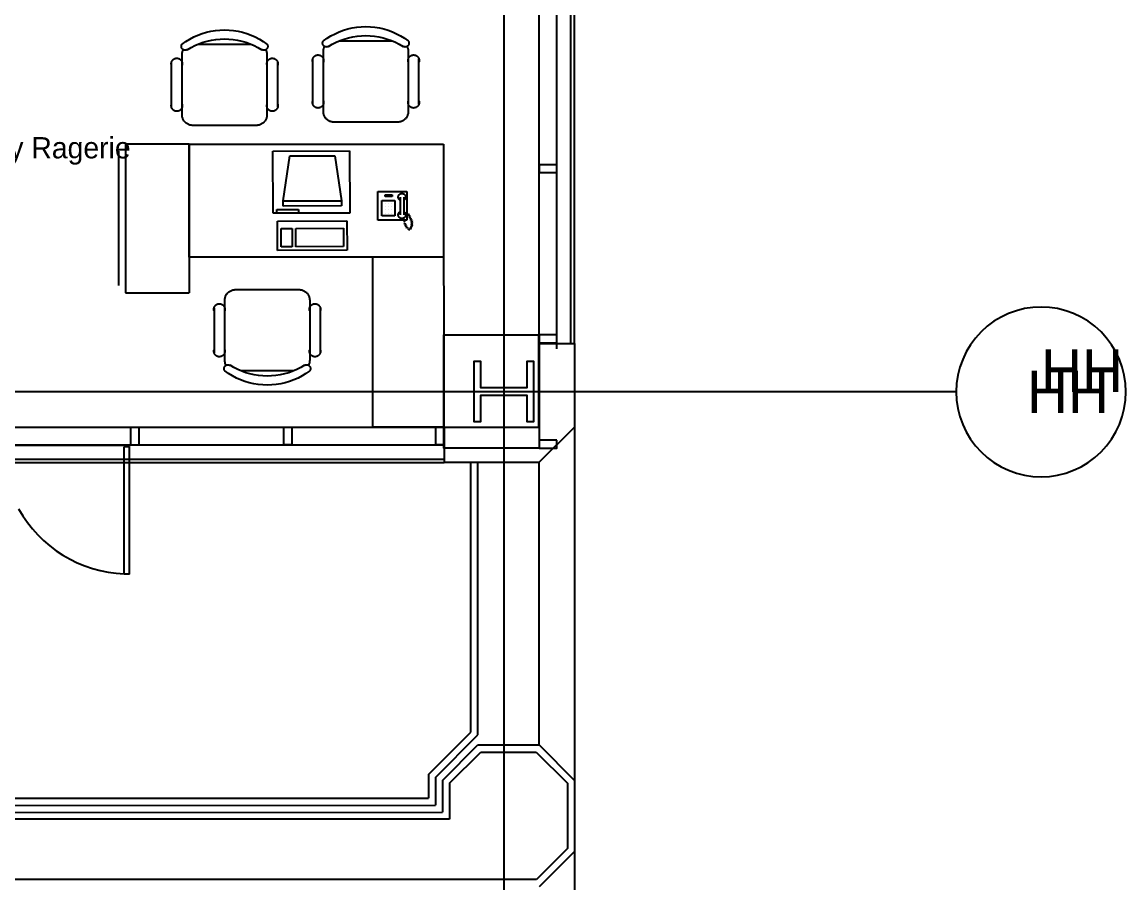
# Model space of a CAD drawing. Header units: millimetres. Extents: x 18694 to 89916, y 18694 to 89916.
# Drawn here: x 81984 to 89916, y 27563 to 33746 of the extents above; entities that cross this region are included whole.
import ezdxf

# ---------------------------------------------------------------- set-up
doc = ezdxf.new("R2010")
doc.units = ezdxf.units.MM
doc.layers.get('0').update_dxf_attribs({"linetype": 'CONTINUOUS'})
for name, color, linetype in [('E-B-FURR', 7, 'CONTINUOUS'), ('E-B-GLAZ', 7, 'CONTINUOUS'), ('E-B-MULL', 7, 'CONTINUOUS'), ('E-B-SHEL', 7, 'CONTINUOUS'), ('E-C-HEAD', 7, 'CONTINUOUS'), ('E-F-TERR', 7, 'CONTINUOUS'), ('E-S-COLM', 7, 'CONTINUOUS'), ('EMPLOYEE', 7, 'CONTINUOUS'), ('GRIDLN', 7, 'CONTINUOUS')]:
    doc.layers.add(name, color=color, linetype=linetype)

msp = doc.modelspace()

# ---------------------------------------------------------------- linework, layer by layer
for p, q in [((83250.176604, 33587.8531), (83628.134432, 33587.8531)), ((84265.185506, 33611.130908), (84643.143335, 33611.130908)), ((83134.355518, 33079.8531), (83134.355518, 33511.6531)), ((83743.955518, 33511.6531), (83743.955518, 33079.8531)), ((84073.164421, 33157.105908), (84073.164421, 33480.955908)), ((84149.364421, 33103.130908), (84149.364421, 33534.930908)), ((84758.964421, 33534.930908), (84758.964421, 33103.130908)), ((84836.230858, 33157.105908), (84836.230858, 33480.955908)), ((83058.155518, 33133.8281), (83058.155518, 33457.6781)), ((83821.221955, 33133.8281), (83821.221955, 33457.6781)), ((83667.755518, 33003.6531), (83210.555518, 33003.6531)), ((84682.764421, 33026.930908), (84225.564421, 33026.930908)), ((82727.623744, 32868.921486), (82727.623744, 31802.121486)), ((83184.823744, 32868.921486), (82727.623744, 32868.921486)), ((83184.823744, 32868.921486), (85013.623738, 32869.080122)), ((83184.894249, 32056.121489), (83184.823744, 32868.921486)), ((83184.823744, 32868.921486), (83184.823744, 31802.121486)), ((85013.623738, 32869.080122), (85013.8, 30837.08013)), ((82676.823744, 32818.121486), (82676.823744, 31852.921486)), ((83786.610564, 32818.876003), (84338.061967, 32820.410705)), ((83787.852943, 32372.462962), (83786.610564, 32818.876003)), ((83860.132021, 32461.564461), (83908.007353, 32785.068122)), ((83908.007353, 32785.068122), (84230.963134, 32785.966916)), ((84230.963134, 32785.966916), (84279.230398, 32462.730822)), ((84338.061967, 32820.410705), (84339.304345, 32373.997665)), ((84541.675247, 32322.184472), (84541.675247, 32528.027931)), ((84541.675247, 32528.027931), (84750.089419, 32528.027931)), ((84750.089419, 32528.027931), (84750.089419, 32322.184472)), ((83860.132021, 32461.564461), (84279.230398, 32462.730822)), ((83860.235356, 32424.433896), (83860.132021, 32461.564461)), ((84279.230398, 32462.730822), (84279.333733, 32425.600257)), ((84568.603452, 32354.025696), (84568.603452, 32465.150696)), ((84568.603452, 32465.150696), (84663.853452, 32465.150696)), ((84592.415952, 32492.931946), (84592.415952, 32504.838196)), ((84592.415952, 32504.838196), (84644.009702, 32504.838196)), ((84644.009702, 32492.931946), (84592.415952, 32492.931946)), ((84592.415952, 32445.306946), (84592.415952, 32445.306946)), ((84616.228452, 32445.306946), (84616.228452, 32445.306946)), ((84640.040952, 32445.306946), (84640.040952, 32445.306946)), ((84644.009702, 32504.838196), (84644.009702, 32492.931946)), ((84663.853452, 32465.150696), (84663.853452, 32354.025696)), ((84701.372541, 32488.287057), (84701.372541, 32361.287057)), ((84726.772541, 32488.287057), (84726.772541, 32361.287057)), ((84339.304345, 32373.997665), (83787.852943, 32372.462962)), ((83814.039452, 32398.795634), (83971.596996, 32399.23412)), ((83814.112533, 32372.536043), (83814.039452, 32398.795634)), ((84279.333733, 32425.600257), (83860.235356, 32424.433896)), ((83971.596996, 32399.23412), (83971.670077, 32372.97453)), ((84592.415952, 32421.494446), (84592.415952, 32421.494446)), ((84592.415952, 32397.681946), (84592.415952, 32397.681946)), ((84592.415952, 32373.869446), (84592.415952, 32373.869446)), ((84616.228452, 32421.494446), (84616.228452, 32421.494446)), ((84616.228452, 32397.681946), (84616.228452, 32397.681946)), ((84616.228452, 32373.869446), (84616.228452, 32373.869446)), ((84640.040952, 32421.494446), (84640.040952, 32421.494446)), ((84640.040952, 32397.681946), (84640.040952, 32397.681946)), ((84640.040952, 32373.869446), (84640.040952, 32373.869446)), ((84752.559457, 32368.493962), (84767.799457, 32363.413962)), ((83820.0144, 32315.929788), (84318.946621, 32317.318328)), ((83820.599048, 32105.853063), (83820.0144, 32315.929788)), ((84318.946621, 32317.318328), (84319.53127, 32107.241603)), ((84750.089419, 32322.184472), (84541.675247, 32322.184472)), ((84663.853452, 32354.025696), (84568.603452, 32354.025696)), ((84723.074185, 32336.436078), (84732.239457, 32307.533962)), ((84727.159457, 32302.453962), (84742.399457, 32297.373962)), ((84732.239457, 32292.293962), (84747.479457, 32287.213962)), ((84737.319457, 32282.133962), (84752.559457, 32277.053962)), ((84757.639457, 32358.333962), (84772.879457, 32353.253962)), ((84762.719457, 32348.173962), (84777.959457, 32343.093962)), ((84767.799457, 32338.013962), (84783.039457, 32332.933962)), ((84772.879457, 32327.853962), (84788.119457, 32322.773962)), ((84777.959457, 32317.693962), (84793.199457, 32312.613962)), ((84777.959457, 32307.533962), (84793.199457, 32302.453962)), ((84777.959457, 32297.373962), (84793.199457, 32292.293962)), ((84777.959457, 32287.213962), (84793.199457, 32282.133962)), ((83846.420152, 32263.483687), (83925.198924, 32263.702931)), ((83846.785558, 32132.185734), (83846.420152, 32263.483687)), ((83925.198924, 32263.702931), (83925.56433, 32132.404978)), ((83951.458515, 32263.776012), (84292.833193, 32264.726066)), ((83951.82392, 32132.478059), (83951.458515, 32263.776012)), ((84292.833193, 32264.726066), (84293.198598, 32133.428113)), ((84742.399457, 32271.973962), (84757.639457, 32266.893962)), ((84755.845142, 32259.659916), (84771.085142, 32254.579916)), ((84767.799457, 32266.893962), (84783.039457, 32261.813962)), ((84772.879457, 32277.053962), (84788.119457, 32271.973962)), ((83925.56433, 32132.404978), (83846.785558, 32132.185734)), ((84293.198598, 32133.428113), (83951.82392, 32132.478059)), ((85013.694243, 32056.280125), (83184.894249, 32056.121489)), ((84319.53127, 32107.241603), (83820.599048, 32105.853063)), ((84505.800002, 30837.036064), (84505.694244, 32056.236059)), ((83517.530121, 31824.259368), (83974.730121, 31824.259368)), ((82727.623744, 31802.121486), (83184.823744, 31802.121486)), ((83441.330121, 31316.259368), (83441.330121, 31748.059368)), ((84050.930121, 31748.059368), (84050.930121, 31316.259368)), ((83364.063684, 31694.084368), (83364.063684, 31370.234368)), ((84127.130121, 31694.084368), (84127.130121, 31370.234368)), ((83935.109035, 31240.059368), (83557.151207, 31240.059368)), ((85013.8, 30837.08013), (84505.800002, 30837.036064)), ((82719.157802, 29781.500152), (82719.157802, 30695.900152)), ((82757.257802, 30695.900152), (82719.157802, 30695.900152)), ((82757.257802, 29781.500152), (82757.257802, 30695.900152)), ((82757.257802, 29781.500152), (82719.157802, 29781.500152))]:
    msp.add_line(p, q)
for points in [[(84149.364421, 33611.130908), (84176.129122, 33629.89014), (84204.044752, 33646.889422), (84232.995755, 33662.058385), (84262.862287, 33675.334237), (84293.520716, 33686.662023), (84324.84413, 33695.994852), (84356.702868, 33703.294089), (84388.965048, 33708.52952), (84421.497121, 33711.679473), (84454.164421, 33712.730908), (84486.831721, 33711.679473), (84519.363794, 33708.52952), (84551.625974, 33703.294089), (84583.484711, 33695.994852), (84614.808126, 33686.662023), (84645.466555, 33675.334237), (84675.333087, 33662.058385), (84704.28409, 33646.889422), (84732.19972, 33629.89014), (84758.964421, 33611.130908)], [(83134.355518, 33587.8531), (83161.120219, 33606.612332), (83189.035849, 33623.611613), (83217.986852, 33638.780577), (83247.853384, 33652.056429), (83278.511813, 33663.384215), (83309.835228, 33672.717043), (83341.693965, 33680.016281), (83373.956145, 33685.251712), (83406.488218, 33688.401665), (83439.155518, 33689.4531), (83471.822818, 33688.401665), (83504.354891, 33685.251712), (83536.617071, 33680.016281), (83568.475808, 33672.717043), (83599.799223, 33663.384215), (83630.457652, 33652.056429), (83660.324184, 33638.780577), (83689.275187, 33623.611613), (83717.190817, 33606.612332), (83743.955518, 33587.8531)], [(84186.683174, 33570.539138), (84213.671935, 33586.514811), (84241.611232, 33600.763007), (84270.390634, 33613.227411), (84299.896393, 33623.858758), (84330.011889, 33632.615029), (84360.618091, 33639.461615), (84391.594031, 33644.371455), (84422.817277, 33647.325143), (84454.164421, 33648.311004), (84485.511565, 33647.325143), (84516.734811, 33644.371455), (84547.710751, 33639.461615), (84578.316953, 33632.615029), (84608.432449, 33623.858758), (84637.938208, 33613.227411), (84666.71761, 33600.763007), (84694.656906, 33586.514811), (84721.645668, 33570.539138)], [(83171.469049, 33547.589403), (83169.917906, 33546.687274), (83168.311904, 33545.886874), (83166.657705, 33545.191525), (83164.962174, 33544.604111), (83163.232343, 33544.127069), (83161.47539, 33543.76238), (83159.698604, 33543.511554), (83157.909356, 33543.375634), (83156.115069, 33543.355183), (83154.323188, 33543.450285), (83152.541146, 33543.660547), (83150.776337, 33543.985096), (83149.036082, 33544.422586), (83147.327602, 33544.971201), (83145.657984, 33545.628665), (83144.034156, 33546.392251), (83142.462853, 33547.258791), (83140.950596, 33548.22469), (83139.503658, 33549.28594), (83138.128041, 33550.438139), (83136.829454, 33551.676507), (83135.613283, 33552.995905), (83134.484575, 33554.39086), (83133.448011, 33555.855585), (83132.507893, 33557.384003), (83131.66812, 33558.969772), (83130.932177, 33560.606315), (83130.303117, 33562.28684), (83129.78355, 33564.004377), (83129.375631, 33565.751799), (83129.081053, 33567.521858), (83128.901037, 33569.307209), (83128.836331, 33571.100445), (83128.887203, 33572.894127), (83129.053442, 33574.680813), (83129.334358, 33576.453091), (83129.728787, 33578.203608), (83130.23509, 33579.925101), (83130.851169, 33581.610429), (83131.574467, 33583.252599), (83132.401982, 33584.844799), (83133.330283, 33586.380423), (83134.355518, 33587.8531)], [(83171.674271, 33547.26133), (83198.663032, 33563.237002), (83226.602329, 33577.485198), (83255.381731, 33589.949602), (83284.88749, 33600.58095), (83315.002986, 33609.337221), (83345.609188, 33616.183807), (83376.585128, 33621.093646), (83407.808374, 33624.047334), (83439.155518, 33625.033195), (83470.502662, 33624.047334), (83501.725908, 33621.093646), (83532.701848, 33616.183807), (83563.30805, 33609.337221), (83593.423546, 33600.58095), (83622.929305, 33589.949602), (83651.708707, 33577.485198), (83679.648004, 33563.237002), (83706.636765, 33547.26133)], [(83743.955518, 33587.8531), (83744.980753, 33586.380423), (83745.909054, 33584.844799), (83746.736569, 33583.252599), (83747.459867, 33581.610429), (83748.075946, 33579.925101), (83748.582249, 33578.203608), (83748.976678, 33576.453091), (83749.257594, 33574.680813), (83749.423833, 33572.894127), (83749.474705, 33571.100445), (83749.409999, 33569.307209), (83749.229983, 33567.521858), (83748.935405, 33565.751799), (83748.527486, 33564.004377), (83748.007919, 33562.28684), (83747.378859, 33560.606315), (83746.642916, 33558.969772), (83745.803143, 33557.384003), (83744.863025, 33555.855585), (83743.826461, 33554.39086), (83742.697753, 33552.995905), (83741.481582, 33551.676507), (83740.182995, 33550.438139), (83738.807378, 33549.28594), (83737.36044, 33548.22469), (83735.848182, 33547.258791), (83734.27688, 33546.392251), (83732.653052, 33545.628665), (83730.983434, 33544.971201), (83729.274954, 33544.422586), (83727.534699, 33543.985096), (83725.76989, 33543.660547), (83723.987848, 33543.450285), (83722.195967, 33543.355183), (83720.40168, 33543.375634), (83718.612432, 33543.511554), (83716.835646, 33543.76238), (83715.078693, 33544.127069), (83713.348862, 33544.604111), (83711.65333, 33545.191525), (83709.999132, 33545.886874), (83708.39313, 33546.687274), (83706.841987, 33547.589403)], [(84186.477952, 33570.867212), (84184.926809, 33569.965082), (84183.320807, 33569.164682), (84181.666608, 33568.469333), (84179.971077, 33567.881919), (84178.241246, 33567.404878), (84176.484293, 33567.040188), (84174.707506, 33566.789363), (84172.918258, 33566.653442), (84171.123972, 33566.632991), (84169.33209, 33566.728094), (84167.550049, 33566.938356), (84165.78524, 33567.262905), (84164.044985, 33567.700394), (84162.336505, 33568.249009), (84160.666887, 33568.906474), (84159.043059, 33569.67006), (84157.471756, 33570.5366), (84155.959499, 33571.502499), (84154.512561, 33572.563749), (84153.136944, 33573.715948), (84151.838357, 33574.954315), (84150.622186, 33576.273714), (84149.493478, 33577.668669), (84148.456914, 33579.133394), (84147.516796, 33580.661811), (84146.677023, 33582.247581), (84145.94108, 33583.884123), (84145.31202, 33585.564649), (84144.792453, 33587.282186), (84144.384534, 33589.029608), (84144.089955, 33590.799666), (84143.90994, 33592.585017), (84143.845234, 33594.378253), (84143.896106, 33596.171935), (84144.062345, 33597.958621), (84144.343261, 33599.730899), (84144.737689, 33601.481416), (84145.243993, 33603.202909), (84145.860072, 33604.888237), (84146.583369, 33606.530408), (84147.410885, 33608.122608), (84148.339186, 33609.658231), (84149.364421, 33611.130908)], [(84149.364421, 33534.930908), (84149.502363, 33539.51385), (84149.91569, 33544.080199), (84150.602906, 33548.613424), (84151.561521, 33553.09711), (84152.788067, 33557.515025), (84154.278101, 33561.851173), (84156.02623, 33566.089856), (84158.026124, 33570.215727)], [(84758.964421, 33611.130908), (84759.989656, 33609.658231), (84760.917956, 33608.122608), (84761.745472, 33606.530408), (84762.46877, 33604.888237), (84763.084849, 33603.202909), (84763.591152, 33601.481416), (84763.98558, 33599.730899), (84764.266497, 33597.958621), (84764.432736, 33596.171935), (84764.483608, 33594.378253), (84764.418902, 33592.585017), (84764.238886, 33590.799666), (84763.944308, 33589.029608), (84763.536389, 33587.282186), (84763.016821, 33585.564649), (84762.387761, 33583.884123), (84761.651819, 33582.247581), (84760.812046, 33580.661811), (84759.871928, 33579.133394), (84758.835364, 33577.668669), (84757.706656, 33576.273714), (84756.490485, 33574.954315), (84755.191898, 33573.715948), (84753.816281, 33572.563749), (84752.369343, 33571.502499), (84750.857085, 33570.5366), (84749.285783, 33569.67006), (84747.661954, 33568.906474), (84745.992337, 33568.249009), (84744.283856, 33567.700394), (84742.543602, 33567.262905), (84740.778793, 33566.938356), (84738.996751, 33566.728094), (84737.20487, 33566.632991), (84735.410583, 33566.653442), (84733.621335, 33566.789363), (84731.844549, 33567.040188), (84730.087596, 33567.404878), (84728.357765, 33567.881919), (84726.662233, 33568.469333), (84725.008035, 33569.164682), (84723.402033, 33569.965082), (84721.850889, 33570.867212)], [(84750.302718, 33570.215727), (84752.302612, 33566.089856), (84754.05074, 33561.851173), (84755.540775, 33557.515025), (84756.76732, 33553.09711), (84757.725936, 33548.613424), (84758.413152, 33544.080199), (84758.826479, 33539.51385), (84758.964421, 33534.930908)], [(83058.155518, 33435.4531), (83057.51354, 33437.954165), (83057.035559, 33440.491682), (83056.723598, 33443.054911), (83056.578977, 33445.633001), (83056.602309, 33448.215038), (83056.793494, 33450.790094), (83057.151725, 33453.347266), (83057.675483, 33455.875732), (83058.362553, 33458.364788), (83059.210025, 33460.803897), (83060.214312, 33463.182734), (83061.371164, 33465.491231), (83062.675683, 33467.719614), (83064.122347, 33469.858452), (83065.705032, 33471.898689), (83067.417038, 33473.831691), (83069.251119, 33475.649274), (83071.199512, 33477.343744), (83073.253967, 33478.90793), (83075.405789, 33480.335208), (83077.645869, 33481.619538), (83079.964724, 33482.755483), (83082.352539, 33483.738235), (83084.799206, 33484.563634), (83087.294368, 33485.228184), (83089.827463, 33485.729075), (83092.387769, 33486.064184), (83094.964447, 33486.232094), (83097.546589, 33486.232094), (83100.123267, 33486.064184), (83102.683572, 33485.729075), (83105.216668, 33485.228184), (83107.71183, 33484.563634), (83110.158497, 33483.738235), (83112.546312, 33482.755483), (83114.865167, 33481.619538), (83117.105247, 33480.335208), (83119.257069, 33478.90793), (83121.311524, 33477.343744), (83123.259916, 33475.649274), (83125.093998, 33473.831691), (83126.806004, 33471.898689), (83128.388689, 33469.858452), (83129.835353, 33467.719614), (83131.139872, 33465.491231), (83132.296723, 33463.182734), (83133.301011, 33460.803897), (83134.148483, 33458.364788), (83134.835553, 33455.875732), (83135.359311, 33453.347266), (83135.717542, 33450.790094), (83135.908727, 33448.215038), (83135.932059, 33445.633001), (83135.787438, 33443.054911), (83135.475477, 33440.491682), (83134.997496, 33437.954165), (83134.355518, 33435.4531)], [(83134.355518, 33511.6531), (83134.49346, 33516.236042), (83134.906787, 33520.802391), (83135.594003, 33525.335615), (83136.552619, 33529.819301), (83137.779164, 33534.237216), (83139.269198, 33538.573364), (83141.017327, 33542.812047), (83143.017221, 33546.937918)], [(83735.293815, 33546.937918), (83737.293709, 33542.812047), (83739.041837, 33538.573364), (83740.531872, 33534.237216), (83741.758417, 33529.819301), (83742.717033, 33525.335615), (83743.404249, 33520.802391), (83743.817576, 33516.236042), (83743.955518, 33511.6531)], [(83745.021955, 33435.4531), (83744.379977, 33437.954165), (83743.901996, 33440.491682), (83743.590035, 33443.054911), (83743.445414, 33445.633001), (83743.468746, 33448.215038), (83743.659932, 33450.790094), (83744.018162, 33453.347266), (83744.54192, 33455.875732), (83745.22899, 33458.364788), (83746.076462, 33460.803897), (83747.08075, 33463.182734), (83748.237601, 33465.491231), (83749.54212, 33467.719614), (83750.988784, 33469.858452), (83752.571469, 33471.898689), (83754.283475, 33473.831691), (83756.117557, 33475.649274), (83758.065949, 33477.343744), (83760.120404, 33478.90793), (83762.272226, 33480.335208), (83764.512306, 33481.619538), (83766.831161, 33482.755483), (83769.218976, 33483.738235), (83771.665643, 33484.563634), (83774.160806, 33485.228184), (83776.693901, 33485.729075), (83779.254206, 33486.064184), (83781.830884, 33486.232094), (83784.413027, 33486.232094), (83786.989704, 33486.064184), (83789.55001, 33485.729075), (83792.083105, 33485.228184), (83794.578267, 33484.563634), (83797.024934, 33483.738235), (83799.412749, 33482.755483), (83801.731604, 33481.619538), (83803.971684, 33480.335208), (83806.123506, 33478.90793), (83808.177962, 33477.343744), (83810.126354, 33475.649274), (83811.960435, 33473.831691), (83813.672442, 33471.898689), (83815.255126, 33469.858452), (83816.70179, 33467.719614), (83818.006309, 33465.491231), (83819.163161, 33463.182734), (83820.167448, 33460.803897), (83821.01492, 33458.364788), (83821.70199, 33455.875732), (83822.225748, 33453.347266), (83822.583979, 33450.790094), (83822.775164, 33448.215038), (83822.798496, 33445.633001), (83822.653875, 33443.054911), (83822.341914, 33440.491682), (83821.863933, 33437.954165), (83821.221955, 33435.4531)], [(84073.164421, 33458.730908), (84072.522443, 33461.231973), (84072.044462, 33463.769491), (84071.732501, 33466.33272), (84071.58788, 33468.910809), (84071.611212, 33471.492847), (84071.802397, 33474.067902), (84072.160628, 33476.625075), (84072.684386, 33479.153541), (84073.371456, 33481.642596), (84074.218928, 33484.081705), (84075.223215, 33486.460543), (84076.380067, 33488.769039), (84077.684586, 33490.997423), (84079.13125, 33493.13626), (84080.713934, 33495.176498), (84082.425941, 33497.109499), (84084.260022, 33498.927082), (84086.208414, 33500.621553), (84088.26287, 33502.185738), (84090.414692, 33503.613017), (84092.654772, 33504.897347), (84094.973627, 33506.033292), (84097.361442, 33507.016044), (84099.808109, 33507.841442), (84102.303271, 33508.505993), (84104.836366, 33509.006883), (84107.396672, 33509.341993), (84109.973349, 33509.509903), (84112.555492, 33509.509903), (84115.13217, 33509.341993), (84117.692475, 33509.006883), (84120.22557, 33508.505993), (84122.720733, 33507.841442), (84125.1674, 33507.016044), (84127.555215, 33506.033292), (84129.87407, 33504.897347), (84132.11415, 33503.613017), (84134.265972, 33502.185738), (84136.320427, 33500.621553), (84138.268819, 33498.927082), (84140.102901, 33497.109499), (84141.814907, 33495.176498), (84143.397592, 33493.13626), (84144.844256, 33490.997423), (84146.148775, 33488.769039), (84147.305626, 33486.460543), (84148.309914, 33484.081705), (84149.157386, 33481.642596), (84149.844456, 33479.153541), (84150.368214, 33476.625075), (84150.726444, 33474.067902), (84150.91763, 33471.492847), (84150.940962, 33468.910809), (84150.796341, 33466.33272), (84150.48438, 33463.769491), (84150.006399, 33461.231973), (84149.364421, 33458.730908)], [(84760.030858, 33458.730908), (84759.38888, 33461.231973), (84758.910899, 33463.769491), (84758.598938, 33466.33272), (84758.454317, 33468.910809), (84758.477649, 33471.492847), (84758.668834, 33474.067902), (84759.027065, 33476.625075), (84759.550823, 33479.153541), (84760.237893, 33481.642596), (84761.085365, 33484.081705), (84762.089653, 33486.460543), (84763.246504, 33488.769039), (84764.551023, 33490.997423), (84765.997687, 33493.13626), (84767.580372, 33495.176498), (84769.292378, 33497.109499), (84771.12646, 33498.927082), (84773.074852, 33500.621553), (84775.129307, 33502.185738), (84777.281129, 33503.613017), (84779.521209, 33504.897347), (84781.840064, 33506.033292), (84784.227879, 33507.016044), (84786.674546, 33507.841442), (84789.169708, 33508.505993), (84791.702804, 33509.006883), (84794.263109, 33509.341993), (84796.839787, 33509.509903), (84799.421929, 33509.509903), (84801.998607, 33509.341993), (84804.558913, 33509.006883), (84807.092008, 33508.505993), (84809.58717, 33507.841442), (84812.033837, 33507.016044), (84814.421652, 33506.033292), (84816.740507, 33504.897347), (84818.980587, 33503.613017), (84821.132409, 33502.185738), (84823.186864, 33500.621553), (84825.135257, 33498.927082), (84826.969338, 33497.109499), (84828.681344, 33495.176498), (84830.264029, 33493.13626), (84831.710693, 33490.997423), (84833.015212, 33488.769039), (84834.172064, 33486.460543), (84835.176351, 33484.081705), (84836.023823, 33481.642596), (84836.710893, 33479.153541), (84837.234651, 33476.625075), (84837.592882, 33474.067902), (84837.784067, 33471.492847), (84837.807399, 33468.910809), (84837.662778, 33466.33272), (84837.350817, 33463.769491), (84836.872836, 33461.231973), (84836.230858, 33458.730908)], [(83134.355518, 33156.0531), (83134.997496, 33153.552035), (83135.475477, 33151.014517), (83135.787438, 33148.451288), (83135.932059, 33145.873198), (83135.908727, 33143.291161), (83135.717542, 33140.716106), (83135.359311, 33138.158933), (83134.835553, 33135.630467), (83134.148483, 33133.141412), (83133.301011, 33130.702303), (83132.296723, 33128.323465), (83131.139872, 33126.014968), (83129.835353, 33123.786585), (83128.388689, 33121.647748), (83126.806004, 33119.60751), (83125.093998, 33117.674508), (83123.259916, 33115.856925), (83121.311524, 33114.162455), (83119.257069, 33112.59827), (83117.105247, 33111.170991), (83114.865167, 33109.886661), (83112.546312, 33108.750716), (83110.158497, 33107.767964), (83107.71183, 33106.942566), (83105.216668, 33106.278015), (83102.683572, 33105.777125), (83100.123267, 33105.442015), (83097.546589, 33105.274105), (83094.964447, 33105.274105), (83092.387769, 33105.442015), (83089.827463, 33105.777125), (83087.294368, 33106.278015), (83084.799206, 33106.942566), (83082.352539, 33107.767964), (83079.964724, 33108.750716), (83077.645869, 33109.886661), (83075.405789, 33111.170991), (83073.253967, 33112.59827), (83071.199512, 33114.162455), (83069.251119, 33115.856925), (83067.417038, 33117.674508), (83065.705032, 33119.60751), (83064.122347, 33121.647748), (83062.675683, 33123.786585), (83061.371164, 33126.014968), (83060.214312, 33128.323465), (83059.210025, 33130.702303), (83058.362553, 33133.141412), (83057.675483, 33135.630467), (83057.151725, 33138.158933), (83056.793494, 33140.716106), (83056.602309, 33143.291161), (83056.578977, 33145.873198), (83056.723598, 33148.451288), (83057.035559, 33151.014517), (83057.51354, 33153.552035), (83058.155518, 33156.0531)], [(83821.221955, 33156.0531), (83821.863933, 33153.552035), (83822.341914, 33151.014517), (83822.653875, 33148.451288), (83822.798496, 33145.873198), (83822.775164, 33143.291161), (83822.583979, 33140.716106), (83822.225748, 33138.158933), (83821.70199, 33135.630467), (83821.01492, 33133.141412), (83820.167448, 33130.702303), (83819.163161, 33128.323465), (83818.006309, 33126.014968), (83816.70179, 33123.786585), (83815.255126, 33121.647748), (83813.672442, 33119.60751), (83811.960435, 33117.674508), (83810.126354, 33115.856925), (83808.177962, 33114.162455), (83806.123506, 33112.59827), (83803.971684, 33111.170991), (83801.731604, 33109.886661), (83799.412749, 33108.750716), (83797.024934, 33107.767964), (83794.578267, 33106.942566), (83792.083105, 33106.278015), (83789.55001, 33105.777125), (83786.989704, 33105.442015), (83784.413027, 33105.274105), (83781.830884, 33105.274105), (83779.254206, 33105.442015), (83776.693901, 33105.777125), (83774.160806, 33106.278015), (83771.665643, 33106.942566), (83769.218976, 33107.767964), (83766.831161, 33108.750716), (83764.512306, 33109.886661), (83762.272226, 33111.170991), (83760.120404, 33112.59827), (83758.065949, 33114.162455), (83756.117557, 33115.856925), (83754.283475, 33117.674508), (83752.571469, 33119.60751), (83750.988784, 33121.647748), (83749.54212, 33123.786585), (83748.237601, 33126.014968), (83747.08075, 33128.323465), (83746.076462, 33130.702303), (83745.22899, 33133.141412), (83744.54192, 33135.630467), (83744.018162, 33138.158933), (83743.659932, 33140.716106), (83743.468746, 33143.291161), (83743.445414, 33145.873198), (83743.590035, 33148.451288), (83743.901996, 33151.014517), (83744.379977, 33153.552035), (83745.021955, 33156.0531)], [(84149.364421, 33179.330908), (84150.006399, 33176.829843), (84150.48438, 33174.292325), (84150.796341, 33171.729097), (84150.940962, 33169.151007), (84150.91763, 33166.568969), (84150.726444, 33163.993914), (84150.368214, 33161.436741), (84149.844456, 33158.908276), (84149.157386, 33156.41922), (84148.309914, 33153.980111), (84147.305626, 33151.601273), (84146.148775, 33149.292777), (84144.844256, 33147.064394), (84143.397592, 33144.925556), (84141.814907, 33142.885318), (84140.102901, 33140.952317), (84138.268819, 33139.134734), (84136.320427, 33137.440263), (84134.265972, 33135.876078), (84132.11415, 33134.4488), (84129.87407, 33133.164469), (84127.555215, 33132.028524), (84125.1674, 33131.045772), (84122.720733, 33130.220374), (84120.22557, 33129.555823), (84117.692475, 33129.054933), (84115.13217, 33128.719824), (84112.555492, 33128.551914), (84109.973349, 33128.551914), (84107.396672, 33128.719824), (84104.836366, 33129.054933), (84102.303271, 33129.555823), (84099.808109, 33130.220374), (84097.361442, 33131.045772), (84094.973627, 33132.028524), (84092.654772, 33133.164469), (84090.414692, 33134.4488), (84088.26287, 33135.876078), (84086.208414, 33137.440263), (84084.260022, 33139.134734), (84082.425941, 33140.952317), (84080.713934, 33142.885318), (84079.13125, 33144.925556), (84077.684586, 33147.064394), (84076.380067, 33149.292777), (84075.223215, 33151.601273), (84074.218928, 33153.980111), (84073.371456, 33156.41922), (84072.684386, 33158.908276), (84072.160628, 33161.436741), (84071.802397, 33163.993914), (84071.611212, 33166.568969), (84071.58788, 33169.151007), (84071.732501, 33171.729097), (84072.044462, 33174.292325), (84072.522443, 33176.829843), (84073.164421, 33179.330908)], [(84836.230858, 33179.330908), (84836.872836, 33176.829843), (84837.350817, 33174.292325), (84837.662778, 33171.729097), (84837.807399, 33169.151007), (84837.784067, 33166.568969), (84837.592882, 33163.993914), (84837.234651, 33161.436741), (84836.710893, 33158.908276), (84836.023823, 33156.41922), (84835.176351, 33153.980111), (84834.172064, 33151.601273), (84833.015212, 33149.292777), (84831.710693, 33147.064394), (84830.264029, 33144.925556), (84828.681344, 33142.885318), (84826.969338, 33140.952317), (84825.135257, 33139.134734), (84823.186864, 33137.440263), (84821.132409, 33135.876078), (84818.980587, 33134.4488), (84816.740507, 33133.164469), (84814.421652, 33132.028524), (84812.033837, 33131.045772), (84809.58717, 33130.220374), (84807.092008, 33129.555823), (84804.558913, 33129.054933), (84801.998607, 33128.719824), (84799.421929, 33128.551914), (84796.839787, 33128.551914), (84794.263109, 33128.719824), (84791.702804, 33129.054933), (84789.169708, 33129.555823), (84786.674546, 33130.220374), (84784.227879, 33131.045772), (84781.840064, 33132.028524), (84779.521209, 33133.164469), (84777.281129, 33134.4488), (84775.129307, 33135.876078), (84773.074852, 33137.440263), (84771.12646, 33139.134734), (84769.292378, 33140.952317), (84767.580372, 33142.885318), (84765.997687, 33144.925556), (84764.551023, 33147.064394), (84763.246504, 33149.292777), (84762.089653, 33151.601273), (84761.085365, 33153.980111), (84760.237893, 33156.41922), (84759.550823, 33158.908276), (84759.027065, 33161.436741), (84758.668834, 33163.993914), (84758.477649, 33166.568969), (84758.454317, 33169.151007), (84758.598938, 33171.729097), (84758.910899, 33174.292325), (84759.38888, 33176.829843), (84760.030858, 33179.330908)], [(83210.555518, 33003.6531), (83205.571799, 33003.81625), (83200.609422, 33004.305001), (83195.689635, 33005.117261), (83190.833507, 33006.249552), (83186.061831, 33007.697024), (83181.39504, 33009.453479), (83176.85312, 33011.511397), (83172.455518, 33013.861964), (83168.221066, 33016.495115), (83164.167897, 33019.399575), (83160.313367, 33022.562906), (83156.673981, 33025.971563), (83153.265325, 33029.610949), (83150.101993, 33033.465479), (83147.197533, 33037.518648), (83144.564382, 33041.7531), (83142.213815, 33046.150701), (83140.155898, 33050.692622), (83138.399442, 33055.359412), (83136.95197, 33060.131088), (83135.81968, 33064.987217), (83135.00742, 33069.907004), (83134.518668, 33074.869381), (83134.355518, 33079.8531)], [(83743.955518, 33079.8531), (83743.792368, 33074.869381), (83743.303616, 33069.907004), (83742.491356, 33064.987217), (83741.359066, 33060.131088), (83739.911594, 33055.359412), (83738.155138, 33050.692622), (83736.097221, 33046.150701), (83733.746654, 33041.7531), (83731.113502, 33037.518648), (83728.209042, 33033.465479), (83725.045711, 33029.610949), (83721.637055, 33025.971563), (83717.997669, 33022.562906), (83714.143139, 33019.399575), (83710.08997, 33016.495115), (83705.855518, 33013.861964), (83701.457916, 33011.511397), (83696.915995, 33009.453479), (83692.249205, 33007.697024), (83687.477529, 33006.249552), (83682.6214, 33005.117261), (83677.701614, 33004.305001), (83672.739236, 33003.81625), (83667.755518, 33003.6531)], [(84225.564421, 33026.930908), (84220.580702, 33027.094058), (84215.618325, 33027.58281), (84210.698538, 33028.39507), (84205.84241, 33029.52736), (84201.070734, 33030.974832), (84196.403943, 33032.731288), (84191.862023, 33034.789205), (84187.464421, 33037.139772), (84183.229969, 33039.772924), (84179.1768, 33042.677384), (84175.32227, 33045.840715), (84171.682884, 33049.249371), (84168.274227, 33052.888757), (84165.110896, 33056.743287), (84162.206436, 33060.796456), (84159.573285, 33065.030908), (84157.222718, 33069.42851), (84155.1648, 33073.970431), (84153.408345, 33078.637221), (84151.960873, 33083.408897), (84150.828582, 33088.265026), (84150.016322, 33093.184812), (84149.527571, 33098.14719), (84149.364421, 33103.130908)], [(84758.964421, 33103.130908), (84758.801271, 33098.14719), (84758.312519, 33093.184812), (84757.500259, 33088.265026), (84756.367969, 33083.408897), (84754.920497, 33078.637221), (84753.164041, 33073.970431), (84751.106124, 33069.42851), (84748.755557, 33065.030908), (84746.122405, 33060.796456), (84743.217945, 33056.743287), (84740.054614, 33052.888757), (84736.645958, 33049.249371), (84733.006572, 33045.840715), (84729.152042, 33042.677384), (84725.098873, 33039.772924), (84720.864421, 33037.139772), (84716.466819, 33034.789205), (84711.924898, 33032.731288), (84707.258108, 33030.974832), (84702.486432, 33029.52736), (84697.630303, 33028.39507), (84692.710517, 33027.58281), (84687.748139, 33027.094058), (84682.764421, 33026.930908)], [(84701.372541, 32464.888255), (84699.872935, 32465.766731), (84698.43384, 32466.741177), (84697.061389, 32467.807442), (84695.761433, 32468.960981), (84694.539509, 32470.196878), (84693.400825, 32471.509867), (84692.350235, 32472.894353), (84691.392215, 32474.344435), (84690.530847, 32475.853933), (84689.769803, 32477.416416), (84689.112325, 32479.025224), (84688.561216, 32480.673501), (84688.118824, 32482.354224), (84687.787035, 32484.06023), (84687.567261, 32485.784248), (84687.46044, 32487.518933), (84687.467028, 32489.25689), (84687.586995, 32490.990715), (84687.819831, 32492.713018), (84688.164543, 32494.416459), (84688.619663, 32496.093781), (84689.183251, 32497.737833), (84689.852905, 32499.341611), (84690.625771, 32500.89828), (84691.498557, 32502.401205), (84692.467542, 32503.843983), (84693.528597, 32505.220465), (84694.677201, 32506.524785), (84695.908458, 32507.751384), (84697.217122, 32508.895036), (84698.597615, 32509.950866), (84700.044055, 32510.914376), (84701.550278, 32511.781458), (84703.109865, 32512.548419), (84704.71617, 32513.21199), (84706.362346, 32513.769342), (84708.04138, 32514.218101), (84709.746116, 32514.556355), (84711.469289, 32514.782661), (84713.203556, 32514.896056), (84714.941526, 32514.896056), (84716.675793, 32514.782661), (84718.398966, 32514.556355), (84720.103702, 32514.218101), (84721.782736, 32513.769342), (84723.428913, 32513.21199), (84725.035218, 32512.548419), (84726.594805, 32511.781458), (84728.101028, 32510.914376), (84729.547468, 32509.950866), (84730.927961, 32508.895036), (84732.236625, 32507.751384), (84733.467882, 32506.524785), (84734.616486, 32505.220465), (84735.677541, 32503.843983), (84736.646526, 32502.401205), (84737.519311, 32500.89828), (84738.292178, 32499.341611), (84738.961832, 32497.737833), (84739.52542, 32496.093781), (84739.98054, 32494.416459), (84740.325252, 32492.713018), (84740.558088, 32490.990715), (84740.678055, 32489.25689), (84740.684643, 32487.518933), (84740.577822, 32485.784248), (84740.358048, 32484.06023), (84740.026259, 32482.354224), (84739.583867, 32480.673501), (84739.032757, 32479.025224), (84738.37528, 32477.416416), (84737.614236, 32475.853933), (84736.752868, 32474.344435), (84735.794848, 32472.894353), (84734.744257, 32471.509867), (84733.605574, 32470.196878), (84732.38365, 32468.960981), (84731.083693, 32467.807442), (84729.711243, 32466.741177), (84728.272148, 32465.766731), (84726.772541, 32464.888255)], [(84726.772541, 32384.68586), (84728.272148, 32383.807384), (84729.711243, 32382.832938), (84731.083693, 32381.766673), (84732.38365, 32380.613134), (84733.605574, 32379.377237), (84734.744257, 32378.064248), (84735.794848, 32376.679762), (84736.752868, 32375.22968), (84737.614236, 32373.720182), (84738.37528, 32372.157699), (84739.032757, 32370.548891), (84739.583867, 32368.900614), (84740.026259, 32367.219891), (84740.358048, 32365.513885), (84740.577822, 32363.789867), (84740.684643, 32362.055182), (84740.678055, 32360.317225), (84740.558088, 32358.5834), (84740.325252, 32356.861097), (84739.98054, 32355.157655), (84739.52542, 32353.480334), (84738.961832, 32351.836282), (84738.292178, 32350.232504), (84737.519311, 32348.675835), (84736.646526, 32347.17291), (84735.677541, 32345.730132), (84734.616486, 32344.35365), (84733.467882, 32343.04933), (84732.236625, 32341.822731), (84730.927961, 32340.679079), (84729.547468, 32339.623249), (84728.101028, 32338.659739), (84726.594805, 32337.792657), (84725.035218, 32337.025696), (84723.428913, 32336.362125), (84721.782736, 32335.804773), (84720.103702, 32335.356013), (84718.398966, 32335.01776), (84716.675793, 32334.791454), (84714.941526, 32334.678059), (84713.203556, 32334.678059), (84711.469289, 32334.791454), (84709.746116, 32335.01776), (84708.04138, 32335.356013), (84706.362346, 32335.804773), (84704.71617, 32336.362125), (84703.109865, 32337.025696), (84701.550278, 32337.792657), (84700.044055, 32338.659739), (84698.597615, 32339.623249), (84697.217122, 32340.679079), (84695.908458, 32341.822731), (84694.677201, 32343.04933), (84693.528597, 32344.35365), (84692.467542, 32345.730132), (84691.498557, 32347.17291), (84690.625771, 32348.675835), (84689.852905, 32350.232504), (84689.183251, 32351.836282), (84688.619663, 32353.480334), (84688.164543, 32355.157655), (84687.819831, 32356.861097), (84687.586995, 32358.5834), (84687.467028, 32360.317225), (84687.46044, 32362.055182), (84687.567261, 32363.789867), (84687.787035, 32365.513885), (84688.118824, 32367.219891), (84688.561216, 32368.900614), (84689.112325, 32370.548891), (84689.769803, 32372.157699), (84690.530847, 32373.720182), (84691.392215, 32375.22968), (84692.350235, 32376.679762), (84693.400825, 32378.064248), (84694.539509, 32379.377237), (84695.761433, 32380.613134), (84697.061389, 32381.766673), (84698.43384, 32382.832938), (84699.872935, 32383.807384), (84701.372541, 32384.68586)], [(83441.330121, 31748.059368), (83441.493271, 31753.043086), (83441.982023, 31758.005463), (83442.794283, 31762.92525), (83443.926573, 31767.781379), (83445.374045, 31772.553055), (83447.130501, 31777.219845), (83449.188418, 31781.761766), (83451.538985, 31786.159368), (83454.172137, 31790.393819), (83457.076597, 31794.446988), (83460.239928, 31798.301519), (83463.648584, 31801.940904), (83467.28797, 31805.349561), (83471.1425, 31808.512892), (83475.195669, 31811.417352), (83479.430121, 31814.050503), (83483.827723, 31816.401071), (83488.369644, 31818.458988), (83493.036434, 31820.215443), (83497.80811, 31821.662916), (83502.664239, 31822.795206), (83507.584025, 31823.607466), (83512.546403, 31824.096218), (83517.530121, 31824.259368)], [(83974.730121, 31824.259368), (83979.71384, 31824.096218), (83984.676217, 31823.607466), (83989.596004, 31822.795206), (83994.452132, 31821.662916), (83999.223808, 31820.215443), (84003.890599, 31818.458988), (84008.432519, 31816.401071), (84012.830121, 31814.050503), (84017.064573, 31811.417352), (84021.117742, 31808.512892), (84024.972272, 31805.349561), (84028.611658, 31801.940904), (84032.020314, 31798.301519), (84035.183646, 31794.446988), (84038.088106, 31790.393819), (84040.721257, 31786.159368), (84043.071824, 31781.761766), (84045.129741, 31777.219845), (84046.886197, 31772.553055), (84048.333669, 31767.781379), (84049.465959, 31762.92525), (84050.278219, 31758.005463), (84050.766971, 31753.043086), (84050.930121, 31748.059368)], [(83364.063684, 31671.859368), (83363.421706, 31674.360433), (83362.943725, 31676.89795), (83362.631764, 31679.461179), (83362.487143, 31682.039269), (83362.510475, 31684.621306), (83362.70166, 31687.196362), (83363.059891, 31689.753534), (83363.583649, 31692.282), (83364.270719, 31694.771056), (83365.118191, 31697.210165), (83366.122478, 31699.589002), (83367.27933, 31701.897499), (83368.583849, 31704.125882), (83370.030513, 31706.26472), (83371.613197, 31708.304957), (83373.325204, 31710.237959), (83375.159285, 31712.055542), (83377.107677, 31713.750012), (83379.162133, 31715.314198), (83381.313955, 31716.741476), (83383.554035, 31718.025806), (83385.87289, 31719.161751), (83388.260705, 31720.144503), (83390.707372, 31720.969901), (83393.202534, 31721.634452), (83395.735629, 31722.135343), (83398.295935, 31722.470452), (83400.872612, 31722.638362), (83403.454755, 31722.638362), (83406.031433, 31722.470452), (83408.591738, 31722.135343), (83411.124833, 31721.634452), (83413.619996, 31720.969901), (83416.066663, 31720.144503), (83418.454478, 31719.161751), (83420.773333, 31718.025806), (83423.013413, 31716.741476), (83425.165235, 31715.314198), (83427.21969, 31713.750012), (83429.168082, 31712.055542), (83431.002164, 31710.237959), (83432.71417, 31708.304957), (83434.296855, 31706.26472), (83435.743519, 31704.125882), (83437.048038, 31701.897499), (83438.204889, 31699.589002), (83439.209177, 31697.210165), (83440.056649, 31694.771056), (83440.743719, 31692.282), (83441.267477, 31689.753534), (83441.625707, 31687.196362), (83441.816893, 31684.621306), (83441.840225, 31682.039269), (83441.695604, 31679.461179), (83441.383643, 31676.89795), (83440.905662, 31674.360433), (83440.263684, 31671.859368)], [(84050.930121, 31671.859368), (84050.288143, 31674.360433), (84049.810162, 31676.89795), (84049.498201, 31679.461179), (84049.35358, 31682.039269), (84049.376912, 31684.621306), (84049.568097, 31687.196362), (84049.926328, 31689.753534), (84050.450086, 31692.282), (84051.137156, 31694.771056), (84051.984628, 31697.210165), (84052.988916, 31699.589002), (84054.145767, 31701.897499), (84055.450286, 31704.125882), (84056.89695, 31706.26472), (84058.479635, 31708.304957), (84060.191641, 31710.237959), (84062.025723, 31712.055542), (84063.974115, 31713.750012), (84066.02857, 31715.314198), (84068.180392, 31716.741476), (84070.420472, 31718.025806), (84072.739327, 31719.161751), (84075.127142, 31720.144503), (84077.573809, 31720.969901), (84080.068971, 31721.634452), (84082.602067, 31722.135343), (84085.162372, 31722.470452), (84087.73905, 31722.638362), (84090.321192, 31722.638362), (84092.89787, 31722.470452), (84095.458176, 31722.135343), (84097.991271, 31721.634452), (84100.486433, 31720.969901), (84102.9331, 31720.144503), (84105.320915, 31719.161751), (84107.63977, 31718.025806), (84109.87985, 31716.741476), (84112.031672, 31715.314198), (84114.086127, 31713.750012), (84116.03452, 31712.055542), (84117.868601, 31710.237959), (84119.580607, 31708.304957), (84121.163292, 31706.26472), (84122.609956, 31704.125882), (84123.914475, 31701.897499), (84125.071327, 31699.589002), (84126.075614, 31697.210165), (84126.923086, 31694.771056), (84127.610156, 31692.282), (84128.133914, 31689.753534), (84128.492145, 31687.196362), (84128.68333, 31684.621306), (84128.706662, 31682.039269), (84128.562041, 31679.461179), (84128.25008, 31676.89795), (84127.772099, 31674.360433), (84127.130121, 31671.859368)], [(83440.263684, 31392.459368), (83440.905662, 31389.958303), (83441.383643, 31387.420785), (83441.695604, 31384.857556), (83441.840225, 31382.279466), (83441.816893, 31379.697429), (83441.625707, 31377.122374), (83441.267477, 31374.565201), (83440.743719, 31372.036735), (83440.056649, 31369.54768), (83439.209177, 31367.108571), (83438.204889, 31364.729733), (83437.048038, 31362.421236), (83435.743519, 31360.192853), (83434.296855, 31358.054016), (83432.71417, 31356.013778), (83431.002164, 31354.080776), (83429.168082, 31352.263193), (83427.21969, 31350.568723), (83425.165235, 31349.004538), (83423.013413, 31347.577259), (83420.773333, 31346.292929), (83418.454478, 31345.156984), (83416.066663, 31344.174232), (83413.619996, 31343.348834), (83411.124833, 31342.684283), (83408.591738, 31342.183393), (83406.031433, 31341.848283), (83403.454755, 31341.680373), (83400.872612, 31341.680373), (83398.295935, 31341.848283), (83395.735629, 31342.183393), (83393.202534, 31342.684283), (83390.707372, 31343.348834), (83388.260705, 31344.174232), (83385.87289, 31345.156984), (83383.554035, 31346.292929), (83381.313955, 31347.577259), (83379.162133, 31349.004538), (83377.107677, 31350.568723), (83375.159285, 31352.263193), (83373.325204, 31354.080776), (83371.613197, 31356.013778), (83370.030513, 31358.054016), (83368.583849, 31360.192853), (83367.27933, 31362.421236), (83366.122478, 31364.729733), (83365.118191, 31367.108571), (83364.270719, 31369.54768), (83363.583649, 31372.036735), (83363.059891, 31374.565201), (83362.70166, 31377.122374), (83362.510475, 31379.697429), (83362.487143, 31382.279466), (83362.631764, 31384.857556), (83362.943725, 31387.420785), (83363.421706, 31389.958303), (83364.063684, 31392.459368)], [(84127.130121, 31392.459368), (84127.772099, 31389.958303), (84128.25008, 31387.420785), (84128.562041, 31384.857556), (84128.706662, 31382.279466), (84128.68333, 31379.697429), (84128.492145, 31377.122374), (84128.133914, 31374.565201), (84127.610156, 31372.036735), (84126.923086, 31369.54768), (84126.075614, 31367.108571), (84125.071327, 31364.729733), (84123.914475, 31362.421236), (84122.609956, 31360.192853), (84121.163292, 31358.054016), (84119.580607, 31356.013778), (84117.868601, 31354.080776), (84116.03452, 31352.263193), (84114.086127, 31350.568723), (84112.031672, 31349.004538), (84109.87985, 31347.577259), (84107.63977, 31346.292929), (84105.320915, 31345.156984), (84102.9331, 31344.174232), (84100.486433, 31343.348834), (84097.991271, 31342.684283), (84095.458176, 31342.183393), (84092.89787, 31341.848283), (84090.321192, 31341.680373), (84087.73905, 31341.680373), (84085.162372, 31341.848283), (84082.602067, 31342.183393), (84080.068971, 31342.684283), (84077.573809, 31343.348834), (84075.127142, 31344.174232), (84072.739327, 31345.156984), (84070.420472, 31346.292929), (84068.180392, 31347.577259), (84066.02857, 31349.004538), (84063.974115, 31350.568723), (84062.025723, 31352.263193), (84060.191641, 31354.080776), (84058.479635, 31356.013778), (84056.89695, 31358.054016), (84055.450286, 31360.192853), (84054.145767, 31362.421236), (84052.988916, 31364.729733), (84051.984628, 31367.108571), (84051.137156, 31369.54768), (84050.450086, 31372.036735), (84049.926328, 31374.565201), (84049.568097, 31377.122374), (84049.376912, 31379.697429), (84049.35358, 31382.279466), (84049.498201, 31384.857556), (84049.810162, 31387.420785), (84050.288143, 31389.958303), (84050.930121, 31392.459368)], [(83441.330121, 31240.059368), (83440.304886, 31241.532044), (83439.376585, 31243.067668), (83438.54907, 31244.659868), (83437.825772, 31246.302038), (83437.209693, 31247.987366), (83436.70339, 31249.70886), (83436.308961, 31251.459376), (83436.028045, 31253.231654), (83435.861806, 31255.018341), (83435.810934, 31256.812022), (83435.87564, 31258.605259), (83436.055656, 31260.390609), (83436.350234, 31262.160668), (83436.758153, 31263.90809), (83437.27772, 31265.625627), (83437.90678, 31267.306153), (83438.642723, 31268.942695), (83439.482496, 31270.528464), (83440.422614, 31272.056882), (83441.459178, 31273.521607), (83442.587886, 31274.916562), (83443.804057, 31276.23596), (83445.102644, 31277.474328), (83446.478261, 31278.626527), (83447.925199, 31279.687777), (83449.437457, 31280.653676), (83451.008759, 31281.520216), (83452.632587, 31282.283802), (83454.302205, 31282.941267), (83456.010685, 31283.489881), (83457.75094, 31283.927371), (83459.515749, 31284.25192), (83461.297791, 31284.462182), (83463.089672, 31284.557285), (83464.883959, 31284.536833), (83466.673207, 31284.400913), (83468.449993, 31284.150088), (83470.206946, 31283.785398), (83471.936777, 31283.308356), (83473.632309, 31282.720943), (83475.286507, 31282.025593), (83476.892509, 31281.225194), (83478.443652, 31280.323064)], [(83449.991824, 31280.974549), (83447.99193, 31285.10042), (83446.243802, 31289.339103), (83444.753767, 31293.675251), (83443.527222, 31298.093166), (83442.568606, 31302.576852), (83441.88139, 31307.110076), (83441.468063, 31311.676426), (83441.330121, 31316.259368)], [(84013.611368, 31280.651138), (83986.622607, 31264.675465), (83958.68331, 31250.427269), (83929.903908, 31237.962865), (83900.398149, 31227.331517), (83870.282653, 31218.575246), (83839.676451, 31211.728661), (83808.700511, 31206.818821), (83777.477265, 31203.865133), (83746.130121, 31202.879272), (83714.782977, 31203.865133), (83683.559731, 31206.818821), (83652.583791, 31211.728661), (83621.977589, 31218.575246), (83591.862093, 31227.331517), (83562.356334, 31237.962865), (83533.576932, 31250.427269), (83505.637635, 31264.675465), (83478.648874, 31280.651138)], [(84013.81659, 31280.323064), (84015.367733, 31281.225194), (84016.973735, 31282.025593), (84018.627934, 31282.720943), (84020.323465, 31283.308356), (84022.053296, 31283.785398), (84023.810249, 31284.150088), (84025.587035, 31284.400913), (84027.376283, 31284.536833), (84029.17057, 31284.557285), (84030.962451, 31284.462182), (84032.744493, 31284.25192), (84034.509302, 31283.927371), (84036.249557, 31283.489881), (84037.958037, 31282.941267), (84039.627655, 31282.283802), (84041.251483, 31281.520216), (84042.822786, 31280.653676), (84044.335043, 31279.687777), (84045.781981, 31278.626527), (84047.157598, 31277.474328), (84048.456185, 31276.23596), (84049.672356, 31274.916562), (84050.801064, 31273.521607), (84051.837628, 31272.056882), (84052.777746, 31270.528464), (84053.617519, 31268.942695), (84054.353462, 31267.306153), (84054.982522, 31265.625627), (84055.502089, 31263.90809), (84055.910008, 31262.160668), (84056.204586, 31260.390609), (84056.384602, 31258.605259), (84056.449308, 31256.812022), (84056.398436, 31255.018341), (84056.232197, 31253.231654), (84055.951281, 31251.459376), (84055.556852, 31249.70886), (84055.050549, 31247.987366), (84054.43447, 31246.302038), (84053.711172, 31244.659868), (84052.883657, 31243.067668), (84051.955356, 31241.532044), (84050.930121, 31240.059368)], [(84050.930121, 31316.259368), (84050.792179, 31311.676426), (84050.378852, 31307.110076), (84049.691636, 31302.576852), (84048.73302, 31298.093166), (84047.506475, 31293.675251), (84046.016441, 31289.339103), (84044.268312, 31285.10042), (84042.268418, 31280.974549)], [(84050.930121, 31240.059368), (84024.16542, 31221.300136), (83996.24979, 31204.300854), (83967.298787, 31189.131891), (83937.432255, 31175.856038), (83906.773826, 31164.528252), (83875.450411, 31155.195424), (83843.591674, 31147.896186), (83811.329494, 31142.660755), (83778.797421, 31139.510803), (83746.130121, 31138.459368), (83713.462821, 31139.510803), (83680.930748, 31142.660755), (83648.668568, 31147.896186), (83616.809831, 31155.195424), (83585.486416, 31164.528252), (83554.827987, 31175.856038), (83524.961455, 31189.131891), (83496.010452, 31204.300854), (83468.094822, 31221.300136), (83441.330121, 31240.059368)], [(81959.094337, 30249.736009), (81989.121891, 30199.820944), (82022.26669, 30151.919064), (82058.394226, 30106.224766), (82097.357887, 30062.923485), (82138.99955, 30022.190947), (82183.150226, 29984.192452), (82229.630742, 29949.082206), (82278.252471, 29917.002693), (82328.818098, 29888.084097), (82381.122416, 29862.443776), (82434.953165, 29840.185784), (82490.091889, 29821.400447), (82546.314825, 29806.164), (82603.393808, 29794.538277), (82661.097201, 29786.570455), (82719.190833, 29782.29287)]]:
    msp.add_lwpolyline(points)
msp.add_lwpolyline([(89916, 31089.6), (89913.064609, 31149.351249), (89904.286707, 31208.52706), (89889.750829, 31266.557539), (89869.596963, 31322.88382), (89844.019203, 31376.963451), (89813.263876, 31428.275614), (89777.627172, 31476.326146), (89737.452294, 31520.652294), (89693.126146, 31560.827172), (89645.075614, 31596.463876), (89593.763451, 31627.219203), (89539.68382, 31652.796963), (89483.357539, 31672.950829), (89425.32706, 31687.486707), (89366.151249, 31696.264609), (89306.4, 31699.2), (89246.648751, 31696.264609), (89187.47294, 31687.486707), (89129.442461, 31672.950829), (89073.11618, 31652.796963), (89019.036549, 31627.219203), (88967.724386, 31596.463876), (88919.673854, 31560.827172), (88875.347706, 31520.652294), (88835.172828, 31476.326146), (88799.536124, 31428.275614), (88768.780797, 31376.963451), (88743.203037, 31322.88382), (88723.049171, 31266.557539), (88708.513293, 31208.52706), (88699.735391, 31149.351249), (88696.8, 31089.6), (88699.735391, 31029.848751), (88708.513293, 30970.67294), (88723.049171, 30912.642461), (88743.203037, 30856.31618), (88768.780797, 30802.236549), (88799.536124, 30750.924386), (88835.172828, 30702.873854), (88875.347706, 30658.547706), (88919.673854, 30618.372828), (88967.724386, 30582.736124), (89019.036549, 30551.980797), (89073.11618, 30526.403037), (89129.442461, 30506.249171), (89187.47294, 30491.713293), (89246.648751, 30482.935391), (89306.4, 30480), (89366.151249, 30482.935391), (89425.32706, 30491.713293), (89483.357539, 30506.249171), (89539.68382, 30526.403037), (89593.763451, 30551.980797), (89645.075614, 30582.736124), (89693.126146, 30618.372828), (89737.452294, 30658.547706), (89777.627172, 30702.873854), (89813.263876, 30750.924386), (89844.019203, 30802.236549), (89869.596963, 30856.31618), (89889.750829, 30912.642461), (89904.286707, 30970.67294), (89913.064609, 31029.848751), (89916, 31089.6), (89916, 31089.6)], close=True)
msp.add_lwpolyline([(89916, 31089.6), (89913.064609, 31149.351249), (89904.286707, 31208.52706), (89889.750829, 31266.557539), (89869.596963, 31322.88382), (89844.019203, 31376.963451), (89813.263876, 31428.275614), (89777.627172, 31476.326146), (89737.452294, 31520.652294), (89693.126146, 31560.827172), (89645.075614, 31596.463876), (89593.763451, 31627.219203), (89539.68382, 31652.796963), (89483.357539, 31672.950829), (89425.32706, 31687.486707), (89366.151249, 31696.264609), (89306.4, 31699.2), (89246.648751, 31696.264609), (89187.47294, 31687.486707), (89129.442461, 31672.950829), (89073.11618, 31652.796963), (89019.036549, 31627.219203), (88967.724386, 31596.463876), (88919.673854, 31560.827172), (88875.347706, 31520.652294), (88835.172828, 31476.326146), (88799.536124, 31428.275614), (88768.780797, 31376.963451), (88743.203037, 31322.88382), (88723.049171, 31266.557539), (88708.513293, 31208.52706), (88699.735391, 31149.351249), (88696.8, 31089.6), (88699.735391, 31029.848751), (88708.513293, 30970.67294), (88723.049171, 30912.642461), (88743.203037, 30856.31618), (88768.780797, 30802.236549), (88799.536124, 30750.924386), (88835.172828, 30702.873854), (88875.347706, 30658.547706), (88919.673854, 30618.372828), (88967.724386, 30582.736124), (89019.036549, 30551.980797), (89073.11618, 30526.403037), (89129.442461, 30506.249171), (89187.47294, 30491.713293), (89246.648751, 30482.935391), (89306.4, 30480), (89366.151249, 30482.935391), (89425.32706, 30491.713293), (89483.357539, 30506.249171), (89539.68382, 30526.403037), (89593.763451, 30551.980797), (89645.075614, 30582.736124), (89693.126146, 30618.372828), (89737.452294, 30658.547706), (89777.627172, 30702.873854), (89813.263876, 30750.924386), (89844.019203, 30802.236549), (89869.596963, 30856.31618), (89889.750829, 30912.642461), (89904.286707, 30970.67294), (89913.064609, 31029.848751), (89916, 31089.6), (89916, 31089.6)], close=True)
at = {"layer": 'E-B-FURR', "color": 6}
for p, q in [((85699.6, 31445.2), (85699.6, 39878)), ((68986.4, 30837.080134), (85013.8, 30837.080134))]:
    msp.add_line(p, q, dxfattribs=at)
msp.add_lwpolyline([(85699.6, 31498.821407), (85699.6, 30686.021407), (85013.8, 30686.021407), (85013.8, 31498.821407), (85699.6, 31498.821407), (85699.6, 31498.821407)], close=True, dxfattribs=at)
at = {"layer": 'E-B-GLAZ', "color": 8}
for p, q in [((85826.6, 31399.17995), (85826.6, 39831.97995)), ((85928.2, 31437.566741), (85928.2, 39878)), ((85953.6, 31438.714161), (85953.6, 39878)), ((68986.4, 30708.6), (85013.8, 30708.6)), ((68986.4, 30607), (85016.45844, 30607)), ((68986.4, 30581.6), (85016.45844, 30581.6))]:
    msp.add_line(p, q, dxfattribs=at)
at = {"layer": 'E-B-MULL', "color": 8}
for points in [[(85826.6, 32721.55), (85699.6, 32721.55), (85699.6, 32664.4), (85826.6, 32664.4), (85826.6, 32721.55), (85826.6, 32721.55)], [(85826.6, 31498.996641), (85699.6, 31498.996641), (85699.6, 31441.846641), (85826.6, 31441.846641), (85826.6, 31498.996641), (85826.6, 31498.996641)], [(82766.932789, 30708.079376), (82766.932789, 30835.079376), (82824.082789, 30835.079376), (82824.082789, 30708.079376), (82766.932789, 30708.079376), (82766.932789, 30708.079376)], [(83864.721424, 30708.6), (83864.721424, 30835.6), (83921.871424, 30835.6), (83921.871424, 30708.6), (83864.721424, 30708.6), (83864.721424, 30708.6)], [(84956.65, 30708.6), (84956.65, 30835.6), (85013.8, 30835.6), (85013.8, 30708.6), (84956.65, 30708.6), (84956.65, 30708.6)], [(85826.6, 30743.347835), (85699.6, 30743.347835), (85699.6, 30686.197835), (85826.6, 30686.197835), (85826.6, 30743.347835), (85826.6, 30743.347835)]]:
    msp.add_lwpolyline(points, close=True, dxfattribs=at)
at = {"layer": 'E-B-SHEL', "color": 2}
for p, q in [((85698.58654, 30835.6), (85698.58654, 31500.211422)), ((85698.58654, 31437.566741), (85952.58654, 31437.566741)), ((85699.6, 31445.2), (85699.6, 30734)), ((85699.854457, 31445.2), (85699.854457, 30743.347835)), ((85953.6, 31436.805249), (85953.6, 30827.684649)), ((85016.45844, 30835.6), (85016.45844, 30581.6)), ((85016.45844, 30835.6), (85698.58654, 30835.6)), ((85953.6, 30836.61346), (85698.58654, 30581.6)), ((85698.58654, 30581.6), (85016.45844, 30581.6))]:
    msp.add_line(p, q, dxfattribs=at)
at = {"layer": 'E-C-HEAD', "color": 5}
msp.add_line((81849.241559, 30707.560429), (82763.641559, 30707.560429), dxfattribs=at)
at = {"layer": 'E-F-TERR', "color": 4}
for p, q in [((85953.6, 30836.61346), (85953.6, 25108.164566)), ((85208.859529, 28646.407503), (85208.859529, 30581.6)), ((85259.659529, 28625.365457), (85259.659529, 30581.6)), ((85699.6, 28553.523411), (85699.6, 30582.61346)), ((84904.059529, 28341.607503), (85208.859529, 28646.407503)), ((84954.859529, 28320.565457), (85259.659529, 28625.365457)), ((85005.659529, 28299.523411), (85259.659529, 28553.523411)), ((85259.659529, 28553.523411), (85699.724054, 28553.523411)), ((85699.724054, 28553.523411), (85953.724054, 28299.523411)), ((85056.459529, 28278.481365), (85280.701574, 28502.723411)), ((85280.701574, 28502.723411), (85678.682008, 28502.723411)), ((85678.682008, 28502.723411), (85902.8, 28278.605419)), ((84904.059529, 28341.607503), (84904.059529, 28172.523411)), ((84954.859529, 28320.565457), (84954.859529, 28121.723411)), ((85005.659529, 28299.523411), (85005.659529, 28070.923411)), ((85056.459529, 28278.481365), (85056.459529, 28021.765521)), ((85902.8, 28278.605419), (85902.8, 27810.62637)), ((85953.6, 28297.584324), (85953.6, 27789.584324)), ((85953.6, 28297.584324), (85953.6, 27789.584324)), ((72321.549337, 28164.136941), (84904.059529, 28172.523411)), ((72270.749337, 28113.336941), (84954.859529, 28121.723411)), ((85056.459529, 28021.765521), (72169.149337, 28013.379025)), ((72219.949337, 28062.536941), (85005.659529, 28070.923411)), ((85953.6, 28056.284324), (85953.6, 27789.584324)), ((85902.8, 27810.62637), (85680.497041, 27588.323411)), ((85701.539087, 27537.523411), (85953.6, 27789.584324)), ((85953.6, 27789.584324), (85701.539087, 27537.523411)), ((85680.497041, 27588.323411), (71536.725329, 27588.323411))]:
    msp.add_line(p, q, dxfattribs=at)
at = {"layer": 'E-S-COLM', "color": 8}
msp.add_lwpolyline([(85610.7, 30876.521635), (85661.5, 30876.521635), (85661.5, 31308.321635), (85610.7, 31308.321635), (85610.7, 31117.821635), (85280.5, 31117.821635), (85280.5, 31308.321635), (85229.7, 31308.321635), (85229.7, 30876.521635), (85280.5, 30876.521635), (85280.5, 31067.021635), (85610.7, 31067.021635), (85610.7, 30876.521635), (85610.7, 30876.521635)], close=True, dxfattribs=at)
at = {"layer": 'GRIDLN', "color": 9}
for p, q in [((85445.6, 88696.8), (85445.6, 18694.4)), ((88696.8, 31089.6), (18694.4, 31089.6)), ((88696.8, 31089.6), (18694.4, 31089.6))]:
    msp.add_line(p, q, dxfattribs=at)

# ---------------------------------------------------------------- texts
for p in [(89306.4, 31089.6), (89204.8, 30937.2)]:
    msp.add_text('HH', height=304.8).set_placement(p)
at = {"layer": 'EMPLOYEE', "color": 1}
msp.add_text('Kathy Ragerie', height=152.4, dxfattribs=at).set_placement((81473.36012, 32766.749576))

doc.saveas('drawing.dxf')
